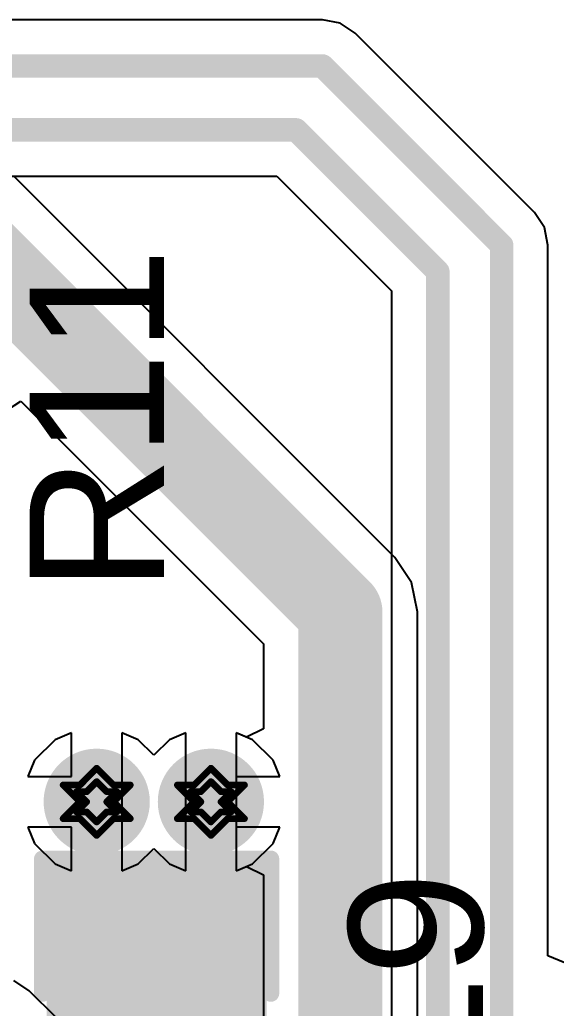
# Model space of a CAD drawing. Header units: inches. Extents: x -18 to 237, y -41 to 211.
# Drawn here: x 40.53 to 44.58, y 76.27 to 83.74 of the extents above; entities that cross this region are included whole.
import ezdxf

# ---------------------------------------------------------------- set-up
doc = ezdxf.new("R2010")
doc.units = ezdxf.units.IN
for name, color, linetype in [('Bottom Layer', 5, 'Continuous'), ('Bottom Solder', 6, 'Continuous'), ('Drill Drawing', 1, 'Continuous'), ('Top Layer', 1, 'Continuous'), ('Top Overlay', 2, 'Continuous'), ('Top Paste', 8, 'Continuous'), ('Top Solder', 216, 'Continuous'), ('Via Holes', 16, 'Continuous')]:
    doc.layers.add(name, color=color, linetype=linetype)
doc.styles.add('Arial', font='', dxfattribs={"height": 0.2})
doc.styles.get('Arial').set_extended_font_data('Arial')

# ---------------------------------------------------------------- blocks, each defined once
blk = doc.blocks.new('C___0805_16')
at = {"layer": 'Top Layer'}
for points in [[(-1.524, 0.762), (-0.508, 0.762), (-0.508, -0.762), (-1.524, -0.762)], [(0.508, 0.762), (1.524, 0.762), (1.524, -0.762), (0.508, -0.762)]]:
    blk.add_hatch(color=1, dxfattribs=at).paths.add_polyline_path(points)
at = {"layer": 'Top Paste'}
for points in [[(-1.524, 0.762), (-0.508, 0.762), (-0.508, -0.762), (-1.524, -0.762)], [(0.508, 0.762), (1.524, 0.762), (1.524, -0.762), (0.508, -0.762)]]:
    blk.add_hatch(color=8, dxfattribs=at).paths.add_polyline_path(points)
at = {"layer": 'Top Solder'}
for points in [[(-1.594, 0.832), (-0.438, 0.832), (-0.438, -0.832), (-1.594, -0.832)], [(0.438, 0.832), (1.594, 0.832), (1.594, -0.832), (0.438, -0.832)]]:
    blk.add_hatch(color=216, dxfattribs=at).paths.add_polyline_path(points)
at = {"layer": 'Top Overlay'}
for points in [[(-1.6256, -0.8636, 0.127, 0.127, 0), (-1.6256, 0.8636, 0.127, 0.127, 0)], [(-0.6096, 0.8636, 0.127, 0.127, 0), (-1.6256, 0.8636, 0.127, 0.127, 0)], [(1.6256, 0.8636, 0.127, 0.127, 0), (0.6096, 0.8636, 0.127, 0.127, 0)], [(1.6256, -0.8636, 0.127, 0.127, 0), (1.6256, 0.8636, 0.127, 0.127, 0)], [(-0.6096, -0.8636, 0.127, 0.127, 0), (-1.6256, -0.8636, 0.127, 0.127, 0)], [(1.6256, -0.8636, 0.127, 0.127, 0), (0.6096, -0.8636, 0.127, 0.127, 0)]]:
    blk.add_lwpolyline(points, format="xyseb", dxfattribs=at)
for points in [[(-1.6574, 0.8636, 0.0635, 0.0635, 1), (-1.5938, 0.8636, 0.0635, 0.0635, 1)], [(-1.6574, 0.8636, 0.0635, 0.0635, 1), (-1.5938, 0.8636, 0.0635, 0.0635, 1)], [(-0.6413, 0.8636, 0.0635, 0.0635, 1), (-0.5778, 0.8636, 0.0635, 0.0635, 1)], [(0.5778, 0.8636, 0.0635, 0.0635, 1), (0.6413, 0.8636, 0.0635, 0.0635, 1)], [(1.5938, 0.8636, 0.0635, 0.0635, 1), (1.6574, 0.8636, 0.0635, 0.0635, 1)], [(1.5938, 0.8636, 0.0635, 0.0635, 1), (1.6574, 0.8636, 0.0635, 0.0635, 1)], [(-1.6574, -0.8636, 0.0635, 0.0635, 1), (-1.5938, -0.8636, 0.0635, 0.0635, 1)], [(-1.6574, -0.8636, 0.0635, 0.0635, 1), (-1.5938, -0.8636, 0.0635, 0.0635, 1)], [(-0.6413, -0.8636, 0.0635, 0.0635, 1), (-0.5778, -0.8636, 0.0635, 0.0635, 1)], [(0.5778, -0.8636, 0.0635, 0.0635, 1), (0.6413, -0.8636, 0.0635, 0.0635, 1)], [(1.5938, -0.8636, 0.0635, 0.0635, 1), (1.6574, -0.8636, 0.0635, 0.0635, 1)], [(1.5938, -0.8636, 0.0635, 0.0635, 1), (1.6574, -0.8636, 0.0635, 0.0635, 1)]]:
    blk.add_lwpolyline(points, format="xyseb", close=True, dxfattribs=at)

msp = doc.modelspace()

# ---------------------------------------------------------------- hatches: boundary and pattern name
at = {"layer": 'Bottom Layer'}
h = msp.add_hatch(color=5, dxfattribs=at)
edge = h.paths.add_edge_path()
edge.add_arc((41.1082, 77.8291), 0.3, 0, 360)
h = msp.add_hatch(color=5, dxfattribs=at)
edge = h.paths.add_edge_path()
edge.add_arc((41.9718, 77.8291), 0.3, 0, 360)
at = {"layer": 'Bottom Solder'}
h = msp.add_hatch(color=6, dxfattribs=at)
edge = h.paths.add_edge_path()
edge.add_arc((41.1082, 77.8291), 0.4016, 0, 360)
h = msp.add_hatch(color=6, dxfattribs=at)
edge = h.paths.add_edge_path()
edge.add_arc((41.9718, 77.8291), 0.4016, 0, 360)
at = {"layer": 'Top Layer'}
h = msp.add_hatch(color=1, dxfattribs=at)
edge = h.paths.add_edge_path()
edge.add_arc((41.1082, 77.8291), 0.3, 0, 360)
h = msp.add_hatch(color=1, dxfattribs=at)
edge = h.paths.add_edge_path()
edge.add_arc((41.9718, 77.8291), 0.3, 0, 360)
at = {"layer": 'Top Solder'}
h = msp.add_hatch(color=216, dxfattribs=at)
edge = h.paths.add_edge_path()
edge.add_arc((41.1082, 77.8291), 0.4016, 0, 360)
h = msp.add_hatch(color=216, dxfattribs=at)
edge = h.paths.add_edge_path()
edge.add_arc((41.9718, 77.8291), 0.4016, 0, 360)
at = {"layer": 'Via Holes'}
h = msp.add_hatch(color=7, dxfattribs=at)
edge = h.paths.add_edge_path()
edge.add_arc((41.1082, 77.8291), 0.15, 0, 360)
h = msp.add_hatch(color=7, dxfattribs=at)
edge = h.paths.add_edge_path()
edge.add_arc((41.9718, 77.8291), 0.15, 0, 360)

# ---------------------------------------------------------------- linework, layer by layer
at = {"layer": 'Bottom Layer'}
for p, q in [((43.3634, 79.6757), (40.4869, 82.5523)), ((40.4263, 80.7852), (40.5339, 80.8571)), ((40.5339, 80.8571), (42.3687, 79.0223)), ((43.4897, 79.4867), (43.3634, 79.6757)), ((43.5341, 79.2637), (43.4897, 79.4867)), ((43.5341, 75.8546), (43.5341, 79.2637)), ((42.3687, 79.0223), (42.3687, 78.3816)), ((42.3687, 78.3816), (42.2417, 78.3169)), ((40.7944, 78.2987), (40.6385, 78.1429)), ((40.9177, 78.3498), (40.7944, 78.2987)), ((40.9177, 78.0196), (40.9177, 78.3498)), ((41.422, 78.2987), (41.2987, 78.3498)), ((41.2987, 78.3498), (41.2987, 77.8291)), ((41.54, 78.1808), (41.422, 78.2987)), ((41.658, 78.2987), (41.54, 78.1808)), ((41.7813, 78.3498), (41.658, 78.2987)), ((41.7813, 77.8291), (41.7813, 78.3498)), ((42.2417, 78.3169), (42.1623, 78.3498)), ((42.1623, 78.3498), (42.1623, 77.8291)), ((40.6385, 78.1429), (40.5875, 78.0196)), ((40.5875, 78.0196), (40.9177, 78.0196)), ((41.2987, 77.8291), (41.2987, 77.3083)), ((41.7813, 77.3083), (41.7813, 77.8291)), ((42.1623, 77.8291), (42.1623, 77.3083)), ((40.9177, 77.6386), (40.5875, 77.6386)), ((40.5875, 77.6386), (40.6385, 77.5153)), ((40.9177, 77.3083), (40.9177, 77.6386)), ((40.6385, 77.5153), (40.7944, 77.3594)), ((41.422, 77.3594), (41.54, 77.4774)), ((41.54, 77.4774), (41.658, 77.3594)), ((40.7944, 77.3594), (40.9177, 77.3083)), ((41.2987, 77.3083), (41.422, 77.3594)), ((41.658, 77.3594), (41.7813, 77.3083)), ((42.1623, 77.3083), (42.2417, 77.3412)), ((42.2417, 77.3412), (42.3687, 77.2766)), ((42.3687, 77.2766), (42.3687, 76.081))]:
    msp.add_line(p, q, dxfattribs=at)
for points in [[(39.9042, 82.3109, 0.635, 0.635, 0), (42.9514, 79.2637, 0.635, 0.635, 0)], [(42.9514, 75.3648, 0.635, 0.635, 0), (42.9514, 79.2637, 0.635, 0.635, 0)]]:
    msp.add_lwpolyline(points, format="xyseb", dxfattribs=at)
msp.add_lwpolyline([(42.7927, 79.2637, 0.3175, 0.3175, 1), (43.1102, 79.2637, 0.3175, 0.3175, 1)], format="xyseb", close=True, dxfattribs=at)
msp.add_lwpolyline([(42.7927, 79.2637, 0.3175, 0.3175, 1), (43.1102, 79.2637, 0.3175, 0.3175, 1)], format="xyseb", close=True, dxfattribs=at)
at = {"layer": 'Drill Drawing'}
for points in [[(40.9812, 77.9561, 0.0508, 0.0508, 0), (41.1082, 78.0831, 0.0508, 0.0508, 0)], [(41.1082, 78.0831, 0.0508, 0.0508, 0), (41.2352, 77.9561, 0.0508, 0.0508, 0)], [(41.8448, 77.9561, 0.0508, 0.0508, 0), (41.9718, 78.0831, 0.0508, 0.0508, 0)], [(41.9718, 78.0831, 0.0508, 0.0508, 0), (42.0988, 77.9561, 0.0508, 0.0508, 0)], [(41.032, 77.9053, 0.0508, 0.0508, 0), (41.1082, 77.9815, 0.0508, 0.0508, 0)], [(41.1082, 77.9815, 0.0508, 0.0508, 0), (41.1844, 77.9053, 0.0508, 0.0508, 0)], [(41.8956, 77.9053, 0.0508, 0.0508, 0), (41.9718, 77.9815, 0.0508, 0.0508, 0)], [(41.9718, 77.9815, 0.0508, 0.0508, 0), (42.048, 77.9053, 0.0508, 0.0508, 0)], [(40.8542, 77.9561, 0.0508, 0.0508, 0), (40.9812, 77.8291, 0.0508, 0.0508, 0)], [(40.8542, 77.9561, 0.0508, 0.0508, 0), (40.9812, 77.9561, 0.0508, 0.0508, 0)], [(40.9558, 77.9053, 0.0508, 0.0508, 0), (41.032, 77.8291, 0.0508, 0.0508, 0)], [(40.9558, 77.9053, 0.0508, 0.0508, 0), (41.032, 77.9053, 0.0508, 0.0508, 0)], [(41.1844, 77.9053, 0.0508, 0.0508, 0), (41.2606, 77.9053, 0.0508, 0.0508, 0)], [(41.1844, 77.8291, 0.0508, 0.0508, 0), (41.2606, 77.9053, 0.0508, 0.0508, 0)], [(41.2352, 77.9561, 0.0508, 0.0508, 0), (41.3622, 77.9561, 0.0508, 0.0508, 0)], [(41.2352, 77.8291, 0.0508, 0.0508, 0), (41.3622, 77.9561, 0.0508, 0.0508, 0)], [(41.7178, 77.9561, 0.0508, 0.0508, 0), (41.8448, 77.8291, 0.0508, 0.0508, 0)], [(41.7178, 77.9561, 0.0508, 0.0508, 0), (41.8448, 77.9561, 0.0508, 0.0508, 0)], [(41.8194, 77.9053, 0.0508, 0.0508, 0), (41.8956, 77.8291, 0.0508, 0.0508, 0)], [(41.8194, 77.9053, 0.0508, 0.0508, 0), (41.8956, 77.9053, 0.0508, 0.0508, 0)], [(42.048, 77.9053, 0.0508, 0.0508, 0), (42.1242, 77.9053, 0.0508, 0.0508, 0)], [(42.048, 77.8291, 0.0508, 0.0508, 0), (42.1242, 77.9053, 0.0508, 0.0508, 0)], [(42.0988, 77.9561, 0.0508, 0.0508, 0), (42.2258, 77.9561, 0.0508, 0.0508, 0)], [(42.0988, 77.8291, 0.0508, 0.0508, 0), (42.2258, 77.9561, 0.0508, 0.0508, 0)], [(40.8542, 77.7021, 0.0508, 0.0508, 0), (40.9812, 77.8291, 0.0508, 0.0508, 0)], [(40.9558, 77.7529, 0.0508, 0.0508, 0), (41.032, 77.8291, 0.0508, 0.0508, 0)], [(41.1844, 77.8291, 0.0508, 0.0508, 0), (41.2606, 77.7529, 0.0508, 0.0508, 0)], [(41.2352, 77.8291, 0.0508, 0.0508, 0), (41.3622, 77.7021, 0.0508, 0.0508, 0)], [(41.7178, 77.7021, 0.0508, 0.0508, 0), (41.8448, 77.8291, 0.0508, 0.0508, 0)], [(41.8194, 77.7529, 0.0508, 0.0508, 0), (41.8956, 77.8291, 0.0508, 0.0508, 0)], [(42.048, 77.8291, 0.0508, 0.0508, 0), (42.1242, 77.7529, 0.0508, 0.0508, 0)], [(42.0988, 77.8291, 0.0508, 0.0508, 0), (42.2258, 77.7021, 0.0508, 0.0508, 0)], [(40.9558, 77.7529, 0.0508, 0.0508, 0), (41.032, 77.7529, 0.0508, 0.0508, 0)], [(41.032, 77.7529, 0.0508, 0.0508, 0), (41.1082, 77.6767, 0.0508, 0.0508, 0)], [(41.1082, 77.6767, 0.0508, 0.0508, 0), (41.1844, 77.7529, 0.0508, 0.0508, 0)], [(41.1844, 77.7529, 0.0508, 0.0508, 0), (41.2606, 77.7529, 0.0508, 0.0508, 0)], [(41.8194, 77.7529, 0.0508, 0.0508, 0), (41.8956, 77.7529, 0.0508, 0.0508, 0)], [(41.8956, 77.7529, 0.0508, 0.0508, 0), (41.9718, 77.6767, 0.0508, 0.0508, 0)], [(41.9718, 77.6767, 0.0508, 0.0508, 0), (42.048, 77.7529, 0.0508, 0.0508, 0)], [(42.048, 77.7529, 0.0508, 0.0508, 0), (42.1242, 77.7529, 0.0508, 0.0508, 0)], [(40.8542, 77.7021, 0.0508, 0.0508, 0), (40.9812, 77.7021, 0.0508, 0.0508, 0)], [(40.9812, 77.7021, 0.0508, 0.0508, 0), (41.1082, 77.5751, 0.0508, 0.0508, 0)], [(41.1082, 77.5751, 0.0508, 0.0508, 0), (41.2352, 77.7021, 0.0508, 0.0508, 0)], [(41.2352, 77.7021, 0.0508, 0.0508, 0), (41.3622, 77.7021, 0.0508, 0.0508, 0)], [(41.7178, 77.7021, 0.0508, 0.0508, 0), (41.8448, 77.7021, 0.0508, 0.0508, 0)], [(41.8448, 77.7021, 0.0508, 0.0508, 0), (41.9718, 77.5751, 0.0508, 0.0508, 0)], [(41.9718, 77.5751, 0.0508, 0.0508, 0), (42.0988, 77.7021, 0.0508, 0.0508, 0)], [(42.0988, 77.7021, 0.0508, 0.0508, 0), (42.2258, 77.7021, 0.0508, 0.0508, 0)]]:
    msp.add_lwpolyline(points, format="xyseb", dxfattribs=at)
for points in [[(41.0955, 78.0831, 0.0254, 0.0254, 1), (41.1209, 78.0831, 0.0254, 0.0254, 1)], [(41.0955, 78.0831, 0.0254, 0.0254, 1), (41.1209, 78.0831, 0.0254, 0.0254, 1)], [(41.9591, 78.0831, 0.0254, 0.0254, 1), (41.9845, 78.0831, 0.0254, 0.0254, 1)], [(41.9591, 78.0831, 0.0254, 0.0254, 1), (41.9845, 78.0831, 0.0254, 0.0254, 1)], [(41.0955, 77.9815, 0.0254, 0.0254, 1), (41.1209, 77.9815, 0.0254, 0.0254, 1)], [(41.0955, 77.9815, 0.0254, 0.0254, 1), (41.1209, 77.9815, 0.0254, 0.0254, 1)], [(41.9591, 77.9815, 0.0254, 0.0254, 1), (41.9845, 77.9815, 0.0254, 0.0254, 1)], [(41.9591, 77.9815, 0.0254, 0.0254, 1), (41.9845, 77.9815, 0.0254, 0.0254, 1)], [(40.8415, 77.9561, 0.0254, 0.0254, 1), (40.8669, 77.9561, 0.0254, 0.0254, 1)], [(40.8415, 77.9561, 0.0254, 0.0254, 1), (40.8669, 77.9561, 0.0254, 0.0254, 1)], [(40.9431, 77.9053, 0.0254, 0.0254, 1), (40.9685, 77.9053, 0.0254, 0.0254, 1)], [(40.9431, 77.9053, 0.0254, 0.0254, 1), (40.9685, 77.9053, 0.0254, 0.0254, 1)], [(40.9685, 77.9561, 0.0254, 0.0254, 1), (40.9939, 77.9561, 0.0254, 0.0254, 1)], [(40.9685, 77.9561, 0.0254, 0.0254, 1), (40.9939, 77.9561, 0.0254, 0.0254, 1)], [(41.0193, 77.9053, 0.0254, 0.0254, 1), (41.0447, 77.9053, 0.0254, 0.0254, 1)], [(41.0193, 77.9053, 0.0254, 0.0254, 1), (41.0447, 77.9053, 0.0254, 0.0254, 1)], [(41.1717, 77.9053, 0.0254, 0.0254, 1), (41.1971, 77.9053, 0.0254, 0.0254, 1)], [(41.1717, 77.9053, 0.0254, 0.0254, 1), (41.1971, 77.9053, 0.0254, 0.0254, 1)], [(41.2225, 77.9561, 0.0254, 0.0254, 1), (41.2479, 77.9561, 0.0254, 0.0254, 1)], [(41.2225, 77.9561, 0.0254, 0.0254, 1), (41.2479, 77.9561, 0.0254, 0.0254, 1)], [(41.2479, 77.9053, 0.0254, 0.0254, 1), (41.2733, 77.9053, 0.0254, 0.0254, 1)], [(41.2479, 77.9053, 0.0254, 0.0254, 1), (41.2733, 77.9053, 0.0254, 0.0254, 1)], [(41.3495, 77.9561, 0.0254, 0.0254, 1), (41.3749, 77.9561, 0.0254, 0.0254, 1)], [(41.3495, 77.9561, 0.0254, 0.0254, 1), (41.3749, 77.9561, 0.0254, 0.0254, 1)], [(41.7051, 77.9561, 0.0254, 0.0254, 1), (41.7305, 77.9561, 0.0254, 0.0254, 1)], [(41.7051, 77.9561, 0.0254, 0.0254, 1), (41.7305, 77.9561, 0.0254, 0.0254, 1)], [(41.8067, 77.9053, 0.0254, 0.0254, 1), (41.8321, 77.9053, 0.0254, 0.0254, 1)], [(41.8067, 77.9053, 0.0254, 0.0254, 1), (41.8321, 77.9053, 0.0254, 0.0254, 1)], [(41.8321, 77.9561, 0.0254, 0.0254, 1), (41.8575, 77.9561, 0.0254, 0.0254, 1)], [(41.8321, 77.9561, 0.0254, 0.0254, 1), (41.8575, 77.9561, 0.0254, 0.0254, 1)], [(41.8829, 77.9053, 0.0254, 0.0254, 1), (41.9083, 77.9053, 0.0254, 0.0254, 1)], [(41.8829, 77.9053, 0.0254, 0.0254, 1), (41.9083, 77.9053, 0.0254, 0.0254, 1)], [(42.0353, 77.9053, 0.0254, 0.0254, 1), (42.0607, 77.9053, 0.0254, 0.0254, 1)], [(42.0353, 77.9053, 0.0254, 0.0254, 1), (42.0607, 77.9053, 0.0254, 0.0254, 1)], [(42.0861, 77.9561, 0.0254, 0.0254, 1), (42.1115, 77.9561, 0.0254, 0.0254, 1)], [(42.0861, 77.9561, 0.0254, 0.0254, 1), (42.1115, 77.9561, 0.0254, 0.0254, 1)], [(42.1115, 77.9053, 0.0254, 0.0254, 1), (42.1369, 77.9053, 0.0254, 0.0254, 1)], [(42.1115, 77.9053, 0.0254, 0.0254, 1), (42.1369, 77.9053, 0.0254, 0.0254, 1)], [(42.2131, 77.9561, 0.0254, 0.0254, 1), (42.2385, 77.9561, 0.0254, 0.0254, 1)], [(42.2131, 77.9561, 0.0254, 0.0254, 1), (42.2385, 77.9561, 0.0254, 0.0254, 1)], [(40.9685, 77.8291, 0.0254, 0.0254, 1), (40.9939, 77.8291, 0.0254, 0.0254, 1)], [(40.9685, 77.8291, 0.0254, 0.0254, 1), (40.9939, 77.8291, 0.0254, 0.0254, 1)], [(41.0193, 77.8291, 0.0254, 0.0254, 1), (41.0447, 77.8291, 0.0254, 0.0254, 1)], [(41.0193, 77.8291, 0.0254, 0.0254, 1), (41.0447, 77.8291, 0.0254, 0.0254, 1)], [(41.1717, 77.8291, 0.0254, 0.0254, 1), (41.1971, 77.8291, 0.0254, 0.0254, 1)], [(41.1717, 77.8291, 0.0254, 0.0254, 1), (41.1971, 77.8291, 0.0254, 0.0254, 1)], [(41.2225, 77.8291, 0.0254, 0.0254, 1), (41.2479, 77.8291, 0.0254, 0.0254, 1)], [(41.2225, 77.8291, 0.0254, 0.0254, 1), (41.2479, 77.8291, 0.0254, 0.0254, 1)], [(41.8321, 77.8291, 0.0254, 0.0254, 1), (41.8575, 77.8291, 0.0254, 0.0254, 1)], [(41.8321, 77.8291, 0.0254, 0.0254, 1), (41.8575, 77.8291, 0.0254, 0.0254, 1)], [(41.8829, 77.8291, 0.0254, 0.0254, 1), (41.9083, 77.8291, 0.0254, 0.0254, 1)], [(41.8829, 77.8291, 0.0254, 0.0254, 1), (41.9083, 77.8291, 0.0254, 0.0254, 1)], [(42.0353, 77.8291, 0.0254, 0.0254, 1), (42.0607, 77.8291, 0.0254, 0.0254, 1)], [(42.0353, 77.8291, 0.0254, 0.0254, 1), (42.0607, 77.8291, 0.0254, 0.0254, 1)], [(42.0861, 77.8291, 0.0254, 0.0254, 1), (42.1115, 77.8291, 0.0254, 0.0254, 1)], [(42.0861, 77.8291, 0.0254, 0.0254, 1), (42.1115, 77.8291, 0.0254, 0.0254, 1)], [(40.9431, 77.7529, 0.0254, 0.0254, 1), (40.9685, 77.7529, 0.0254, 0.0254, 1)], [(40.9431, 77.7529, 0.0254, 0.0254, 1), (40.9685, 77.7529, 0.0254, 0.0254, 1)], [(41.0193, 77.7529, 0.0254, 0.0254, 1), (41.0447, 77.7529, 0.0254, 0.0254, 1)], [(41.0193, 77.7529, 0.0254, 0.0254, 1), (41.0447, 77.7529, 0.0254, 0.0254, 1)], [(41.1717, 77.7529, 0.0254, 0.0254, 1), (41.1971, 77.7529, 0.0254, 0.0254, 1)], [(41.1717, 77.7529, 0.0254, 0.0254, 1), (41.1971, 77.7529, 0.0254, 0.0254, 1)], [(41.2479, 77.7529, 0.0254, 0.0254, 1), (41.2733, 77.7529, 0.0254, 0.0254, 1)], [(41.2479, 77.7529, 0.0254, 0.0254, 1), (41.2733, 77.7529, 0.0254, 0.0254, 1)], [(41.8067, 77.7529, 0.0254, 0.0254, 1), (41.8321, 77.7529, 0.0254, 0.0254, 1)], [(41.8067, 77.7529, 0.0254, 0.0254, 1), (41.8321, 77.7529, 0.0254, 0.0254, 1)], [(41.8829, 77.7529, 0.0254, 0.0254, 1), (41.9083, 77.7529, 0.0254, 0.0254, 1)], [(41.8829, 77.7529, 0.0254, 0.0254, 1), (41.9083, 77.7529, 0.0254, 0.0254, 1)], [(42.0353, 77.7529, 0.0254, 0.0254, 1), (42.0607, 77.7529, 0.0254, 0.0254, 1)], [(42.0353, 77.7529, 0.0254, 0.0254, 1), (42.0607, 77.7529, 0.0254, 0.0254, 1)], [(42.1115, 77.7529, 0.0254, 0.0254, 1), (42.1369, 77.7529, 0.0254, 0.0254, 1)], [(42.1115, 77.7529, 0.0254, 0.0254, 1), (42.1369, 77.7529, 0.0254, 0.0254, 1)], [(40.8415, 77.7021, 0.0254, 0.0254, 1), (40.8669, 77.7021, 0.0254, 0.0254, 1)], [(40.8415, 77.7021, 0.0254, 0.0254, 1), (40.8669, 77.7021, 0.0254, 0.0254, 1)], [(40.9685, 77.7021, 0.0254, 0.0254, 1), (40.9939, 77.7021, 0.0254, 0.0254, 1)], [(40.9685, 77.7021, 0.0254, 0.0254, 1), (40.9939, 77.7021, 0.0254, 0.0254, 1)], [(41.0955, 77.6767, 0.0254, 0.0254, 1), (41.1209, 77.6767, 0.0254, 0.0254, 1)], [(41.0955, 77.6767, 0.0254, 0.0254, 1), (41.1209, 77.6767, 0.0254, 0.0254, 1)], [(41.2225, 77.7021, 0.0254, 0.0254, 1), (41.2479, 77.7021, 0.0254, 0.0254, 1)], [(41.2225, 77.7021, 0.0254, 0.0254, 1), (41.2479, 77.7021, 0.0254, 0.0254, 1)], [(41.3495, 77.7021, 0.0254, 0.0254, 1), (41.3749, 77.7021, 0.0254, 0.0254, 1)], [(41.3495, 77.7021, 0.0254, 0.0254, 1), (41.3749, 77.7021, 0.0254, 0.0254, 1)], [(41.7051, 77.7021, 0.0254, 0.0254, 1), (41.7305, 77.7021, 0.0254, 0.0254, 1)], [(41.7051, 77.7021, 0.0254, 0.0254, 1), (41.7305, 77.7021, 0.0254, 0.0254, 1)], [(41.8321, 77.7021, 0.0254, 0.0254, 1), (41.8575, 77.7021, 0.0254, 0.0254, 1)], [(41.8321, 77.7021, 0.0254, 0.0254, 1), (41.8575, 77.7021, 0.0254, 0.0254, 1)], [(41.9591, 77.6767, 0.0254, 0.0254, 1), (41.9845, 77.6767, 0.0254, 0.0254, 1)], [(41.9591, 77.6767, 0.0254, 0.0254, 1), (41.9845, 77.6767, 0.0254, 0.0254, 1)], [(42.0861, 77.7021, 0.0254, 0.0254, 1), (42.1115, 77.7021, 0.0254, 0.0254, 1)], [(42.0861, 77.7021, 0.0254, 0.0254, 1), (42.1115, 77.7021, 0.0254, 0.0254, 1)], [(42.2131, 77.7021, 0.0254, 0.0254, 1), (42.2385, 77.7021, 0.0254, 0.0254, 1)], [(42.2131, 77.7021, 0.0254, 0.0254, 1), (42.2385, 77.7021, 0.0254, 0.0254, 1)], [(41.0955, 77.5751, 0.0254, 0.0254, 1), (41.1209, 77.5751, 0.0254, 0.0254, 1)], [(41.0955, 77.5751, 0.0254, 0.0254, 1), (41.1209, 77.5751, 0.0254, 0.0254, 1)], [(41.9591, 77.5751, 0.0254, 0.0254, 1), (41.9845, 77.5751, 0.0254, 0.0254, 1)], [(41.9591, 77.5751, 0.0254, 0.0254, 1), (41.9845, 77.5751, 0.0254, 0.0254, 1)]]:
    msp.add_lwpolyline(points, format="xyseb", close=True, dxfattribs=at)
at = {"layer": 'Top Layer'}
for p, q in [((42.8158, 83.7388), (34.3564, 83.7388)), ((42.9496, 83.7122), (42.8158, 83.7388)), ((43.063, 83.6364), (42.9496, 83.7122)), ((44.4178, 82.2816), (43.063, 83.6364)), ((34.7011, 82.5569), (42.4711, 82.5569)), ((42.4711, 82.5569), (43.3384, 81.6896)), ((44.4936, 82.1681), (44.4178, 82.2816)), ((44.4178, 82.2816), (44.4178, 82.2816)), ((44.5202, 82.0343), (44.4936, 82.1681)), ((44.5202, 76.6644), (44.5202, 82.0343)), ((43.3384, 81.6896), (43.3384, 75.7559)), ((40.7944, 78.2987), (40.6385, 78.1429)), ((40.9177, 78.3498), (40.7944, 78.2987)), ((40.9177, 78.0196), (40.9177, 78.3498)), ((41.422, 78.2987), (41.2987, 78.3498)), ((41.2987, 78.3498), (41.2987, 77.8291)), ((41.54, 78.1808), (41.422, 78.2987)), ((41.658, 78.2987), (41.54, 78.1808)), ((41.7813, 78.3498), (41.658, 78.2987)), ((41.7813, 77.8291), (41.7813, 78.3498)), ((42.2856, 78.2987), (42.1623, 78.3498)), ((42.1623, 78.3498), (42.1623, 78.0196)), ((42.4415, 78.1429), (42.2856, 78.2987)), ((40.6385, 78.1429), (40.5875, 78.0196)), ((42.4925, 78.0196), (42.4415, 78.1429)), ((40.5875, 78.0196), (40.9177, 78.0196)), ((42.1623, 78.0196), (42.4925, 78.0196)), ((41.2987, 77.8291), (41.2987, 77.3083)), ((41.7813, 77.3083), (41.7813, 77.8291)), ((40.9177, 77.6386), (40.5875, 77.6386)), ((40.5875, 77.6386), (40.6385, 77.5153)), ((40.9177, 77.3083), (40.9177, 77.6386)), ((42.4925, 77.6386), (42.1623, 77.6386)), ((42.1623, 77.6386), (42.1623, 77.3083)), ((42.4415, 77.5153), (42.4925, 77.6386)), ((40.6385, 77.5153), (40.7944, 77.3594)), ((41.422, 77.3594), (41.54, 77.4774)), ((41.54, 77.4774), (41.658, 77.3594)), ((42.2856, 77.3594), (42.4415, 77.5153)), ((40.7944, 77.3594), (40.9177, 77.3083)), ((41.2987, 77.3083), (41.422, 77.3594)), ((41.658, 77.3594), (41.7813, 77.3083)), ((42.1623, 77.3083), (42.2856, 77.3594)), ((44.6472, 76.6118), (44.5202, 76.6644)), ((40.5983, 76.4014), (40.4806, 76.48)), ((40.8016, 76.1981), (40.5983, 76.4014))]:
    msp.add_line(p, q, dxfattribs=at)
for points in [[(34.3564, 83.3892, 0.1778, 0.1778, 0), (42.8158, 83.3892, 0.1778, 0.1778, 0)], [(42.8158, 83.3892, 0.1778, 0.1778, 0), (44.1706, 82.0343, 0.1778, 0.1778, 0)], [(34.5563, 82.9066, 0.1778, 0.1778, 0), (42.6159, 82.9066, 0.1778, 0.1778, 0)], [(42.6159, 82.9066, 0.1778, 0.1778, 0), (43.688, 81.8345, 0.1778, 0.1778, 0)], [(44.1706, 63.6046, 0.1778, 0.1778, 0), (44.1706, 82.0343, 0.1778, 0.1778, 0)], [(43.688, 63.8045, 0.1778, 0.1778, 0), (43.688, 81.8345, 0.1778, 0.1778, 0)]]:
    msp.add_lwpolyline(points, format="xyseb", dxfattribs=at)
for points in [[(42.7713, 83.3892, 0.0889, 0.0889, 1), (42.8602, 83.3892, 0.0889, 0.0889, 1)], [(42.7713, 83.3892, 0.0889, 0.0889, 1), (42.8602, 83.3892, 0.0889, 0.0889, 1)], [(42.5714, 82.9066, 0.0889, 0.0889, 1), (42.6603, 82.9066, 0.0889, 0.0889, 1)], [(42.5714, 82.9066, 0.0889, 0.0889, 1), (42.6603, 82.9066, 0.0889, 0.0889, 1)], [(44.1262, 82.0343, 0.0889, 0.0889, 1), (44.2151, 82.0343, 0.0889, 0.0889, 1)], [(44.1262, 82.0343, 0.0889, 0.0889, 1), (44.2151, 82.0343, 0.0889, 0.0889, 1)], [(43.6436, 81.8345, 0.0889, 0.0889, 1), (43.7325, 81.8345, 0.0889, 0.0889, 1)], [(43.6436, 81.8345, 0.0889, 0.0889, 1), (43.7325, 81.8345, 0.0889, 0.0889, 1)]]:
    msp.add_lwpolyline(points, format="xyseb", close=True, dxfattribs=at)

# ---------------------------------------------------------------- block references
at = {"rotation": 270}
msp.add_blockref('C___0805_16', (41.5612, 75.7717), dxfattribs=at)

# ---------------------------------------------------------------- texts
at = {"layer": 'Top Overlay', "style": 'Arial'}
for s, p in [('R11', (41.616, 79.4112)), ('C19', (44.029, 74.6973))]:
    msp.add_text(s, height=1.016, rotation=90, dxfattribs=at).set_placement(p)

doc.saveas('drawing.dxf')
